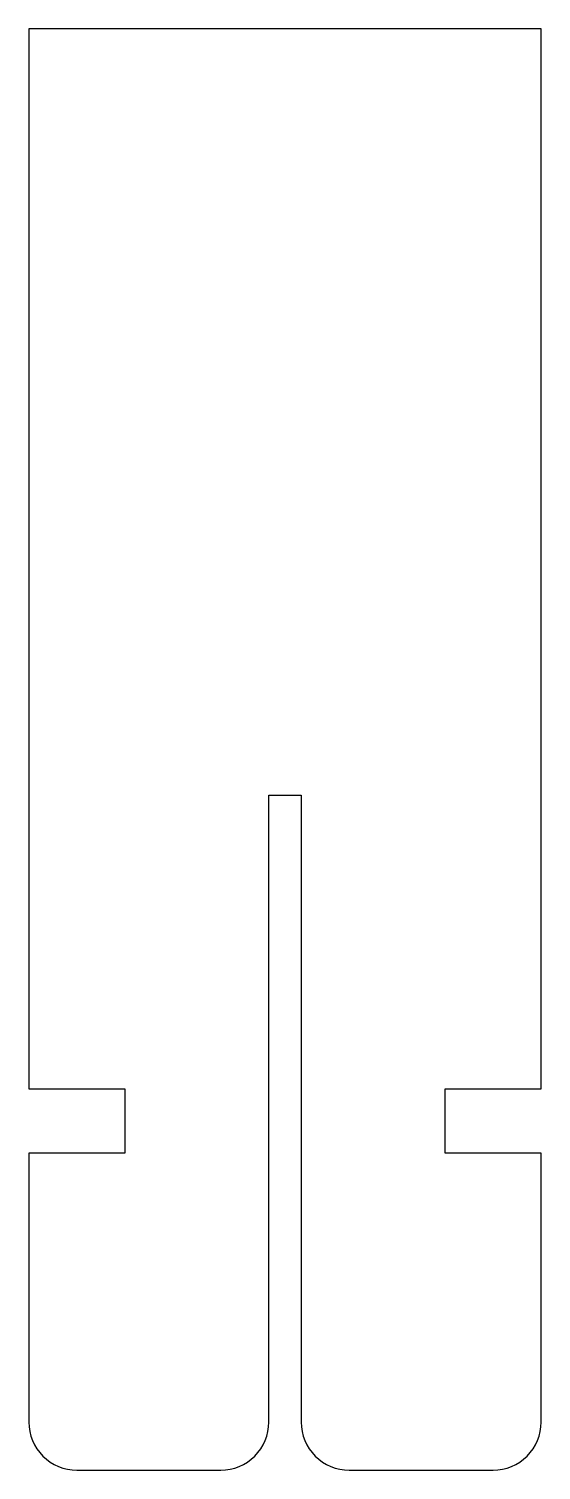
# Model space of a CAD drawing. Header units: metres. Extents: x 1179 to 1232, y 190 to 340.
import ezdxf

# ---------------------------------------------------------------- set-up
doc = ezdxf.new("R2010")
doc.units = ezdxf.units.M

msp = doc.modelspace()

# ---------------------------------------------------------------- linework, layer by layer
at = {"layer": 'OuterContour', "color": 3}
msp.add_lwpolyline([(1207.35, 340.31), (1203.97, 340.31), (1178.97, 340.31), (1178.97, 260.36), (1178.97, 259.91), (1178.97, 229.74), (1188.97, 229.74), (1188.97, 223.05), (1178.97, 223.05), (1178.97, 194.97, 0.414214), (1183.97, 189.97), (1198.97, 189.97, 0.414214), (1203.97, 194.97), (1203.97, 259.91), (1203.97, 260.36), (1207.35, 260.36), (1207.35, 259.91), (1207.35, 194.97, 0.414214), (1212.35, 189.97), (1227.35, 189.97, 0.414214), (1232.35, 194.97), (1232.35, 223.05), (1222.35, 223.05), (1222.35, 229.74), (1232.35, 229.74), (1232.35, 259.91), (1232.35, 260.36), (1232.35, 340.31)], format="xyb", close=True, dxfattribs=at)

doc.saveas('drawing.dxf')
